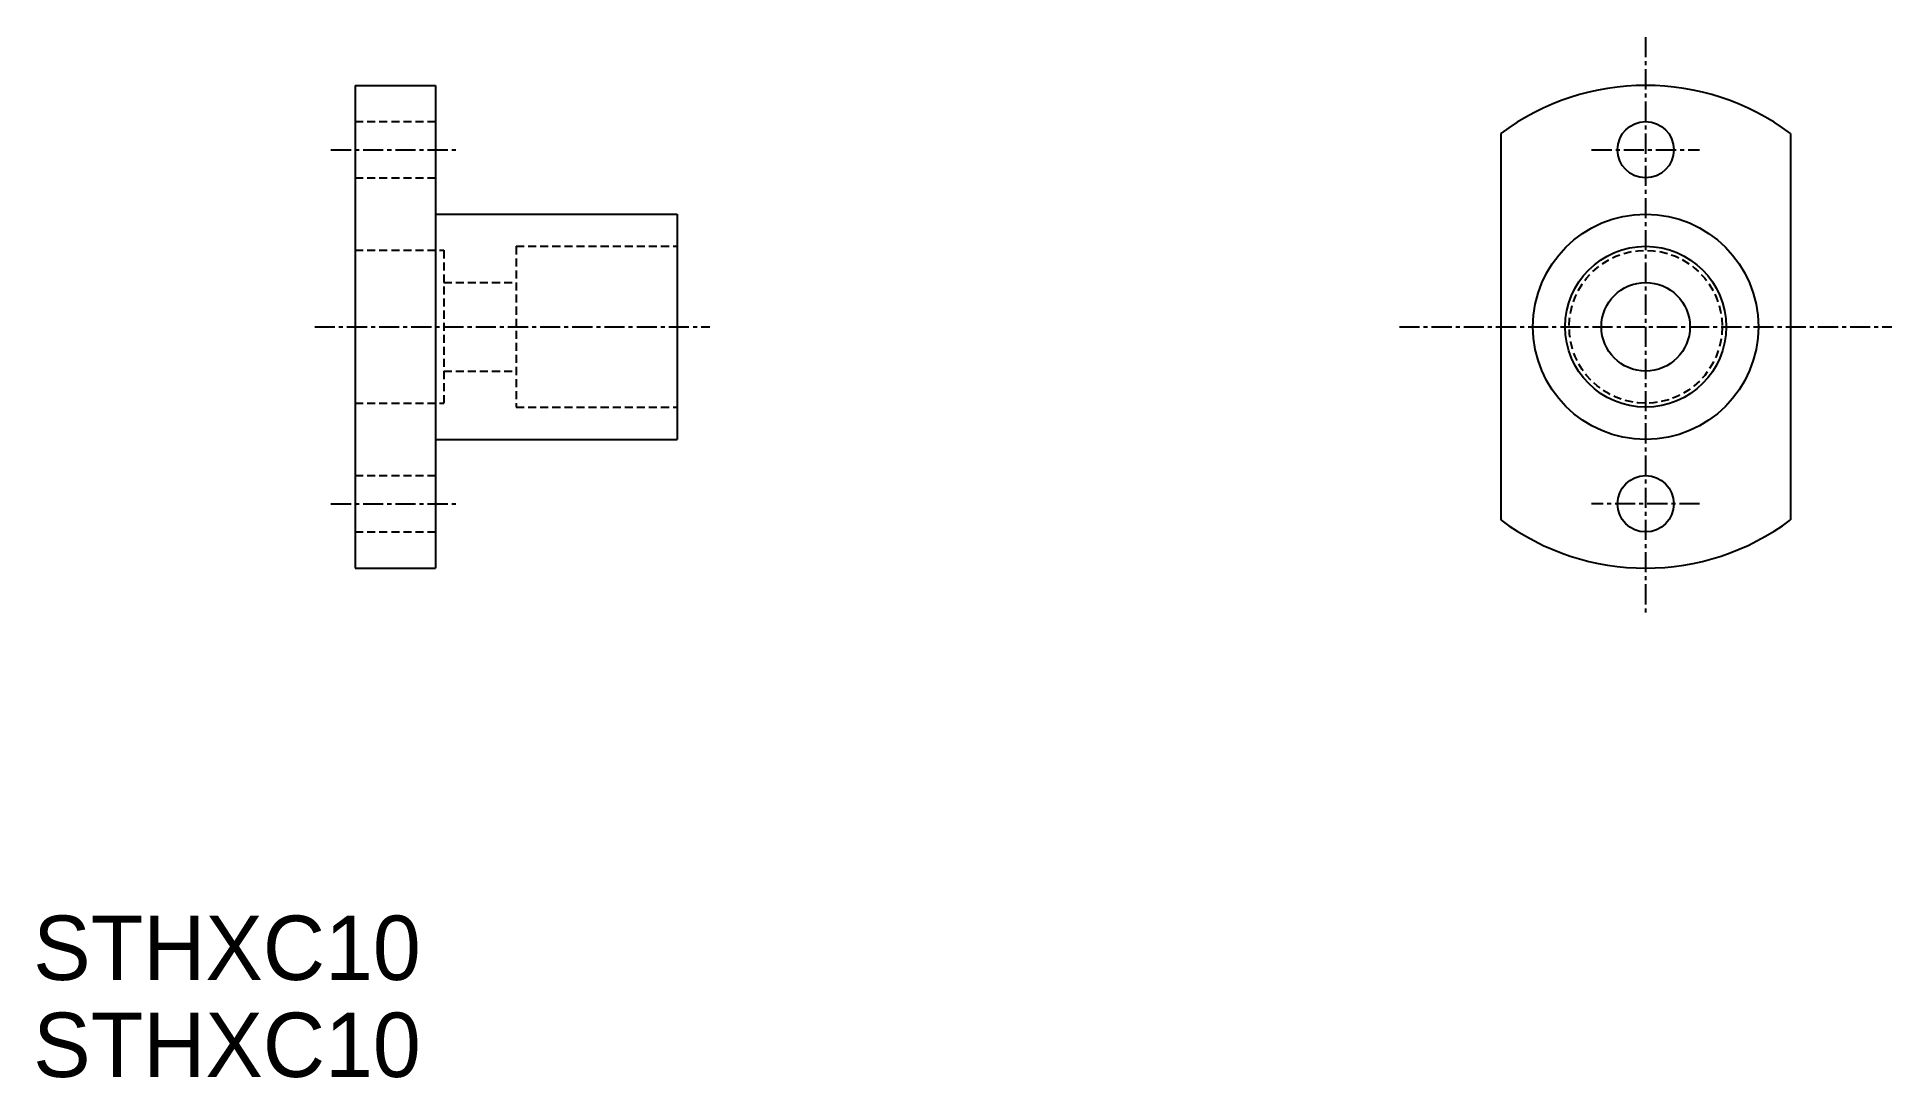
# Model space of a CAD drawing. Extents: x 10 to 125, y 3 to 68.
import ezdxf

# ---------------------------------------------------------------- set-up
doc = ezdxf.new("R2010")
doc.units = 0
doc.linetypes.add('CENTER', pattern=[2, 1.25, -0.25, 0.25, -0.25])
doc.linetypes.add('DASHED', pattern=[0.75, 0.5, -0.25])
doc.layers.get('0').update_dxf_attribs({"linetype": 'CONTINUOUS'})
doc.layers.add('CENTER', color=1, linetype='CENTER')

msp = doc.modelspace()

# ---------------------------------------------------------------- linework, layer by layer
at = {"color": 7, "linetype": 'CONTINUOUS'}
for p, q in [((30, 65), (30, 35)), ((30, 65), (35, 65)), ((35, 65), (35, 35)), ((101.17, 62), (101.17, 38)), ((119.17, 62), (119.17, 38)), ((30, 57.5), (30, 57.5)), ((35, 57), (50, 57)), ((50, 57), (50, 43)), ((35, 43), (50, 43)), ((30, 35), (35, 35))]:
    msp.add_line(p, q, dxfattribs=at)
at = {"color": 3, "linetype": 'DASHED'}
for p, q in [((30, 62.75), (35, 62.75)), ((30, 59.25), (35, 59.25)), ((30, 54.75), (35.5, 54.75)), ((35.5, 54.75), (35.5, 45.25)), ((40, 55), (40, 45)), ((40, 55), (50, 55)), ((35.5, 52.75), (40, 52.75)), ((35.5, 47.25), (40, 47.25)), ((30, 45.25), (35.5, 45.25)), ((40, 45), (50, 45)), ((30, 40.75), (35, 40.75)), ((30, 37.25), (35, 37.25))]:
    msp.add_line(p, q, dxfattribs=at)
at = {"color": 7, "linetype": 'CONTINUOUS'}
for centre, radius in [((110.17, 61), 1.75), ((110.17, 50), 7), ((110.17, 50), 5), ((110.17, 50), 2.75), ((110.17, 39), 1.75)]:
    msp.add_circle(centre, radius, dxfattribs=at)
at = {"color": 3, "linetype": 'DASHED'}
msp.add_circle((110.17, 50), 4.75, dxfattribs=at)
at = {"color": 7, "linetype": 'CONTINUOUS'}
for start, end in [(53.1301, 126.8699), (233.1301, 306.8699)]:
    msp.add_arc((110.17, 50), 15, start, end, dxfattribs=at)
at = {"layer": 'CENTER', "color": 1, "linetype": 'CENTER'}
for p, q in [((110.17, 68), (110.17, 32)), ((28.5, 61), (36.43, 61)), ((106.81, 61), (113.52, 61)), ((27.49, 50), (52.04, 50)), ((94.87, 50), (125.47, 50)), ((28.5, 39), (36.43, 39)), ((113.52, 39), (106.81, 39))]:
    msp.add_line(p, q, dxfattribs=at)

# ---------------------------------------------------------------- texts
at = {"color": 7, "linetype": 'CONTINUOUS'}
for p in [(10, 9.41), (10, 3.38)]:
    msp.add_text('STHXC10', height=4, dxfattribs=at).set_placement(p)

doc.saveas('drawing.dxf')
